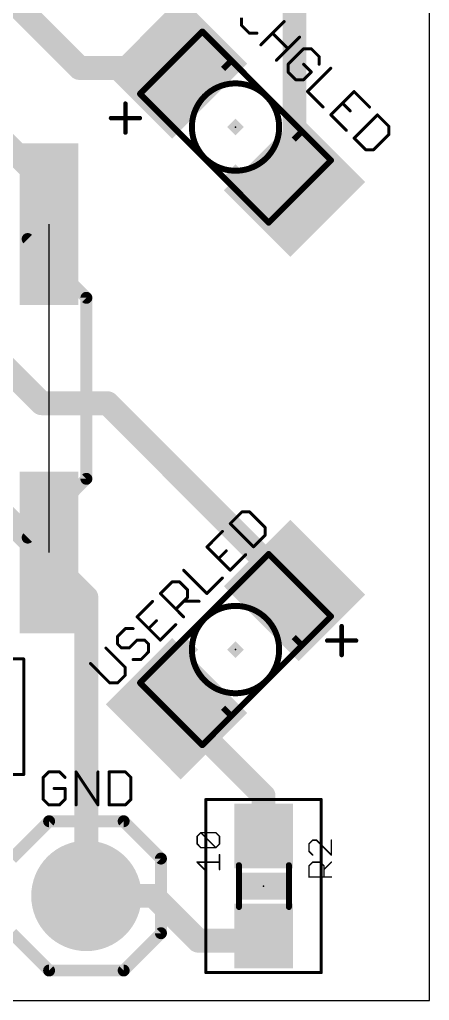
# Model space of a CAD drawing. Extents: x 0 to 16.8, y 0 to 26.7.
# Drawn here: x 9.78 to 16.76, y 0 to 16.69 of the extents above; entities that cross this region are included whole.
import ezdxf

# ---------------------------------------------------------------- set-up
doc = ezdxf.new("R2010")
doc.units = 0
for name, color, linetype in [('1', 22, 'CONTINUOUS'), ('16', 175, 'CONTINUOUS'), ('17', 82, 'CONTINUOUS'), ('19', 53, 'CONTINUOUS'), ('20', 7, 'CONTINUOUS'), ('21', 253, 'CONTINUOUS'), ('23', 7, 'CONTINUOUS'), ('25', 253, 'CONTINUOUS'), ('27', 253, 'CONTINUOUS'), ('39', 22, 'CONTINUOUS'), ('51', 253, 'CONTINUOUS')]:
    doc.layers.add(name, color=color, linetype=linetype)

# ---------------------------------------------------------------- blocks, each defined once
blk = doc.blocks.new('RECT')
blk.add_solid([(-0.5, -0.5), (0.5, -0.5), (-0.5, 0.5), (0.5, 0.5)])
blk = doc.blocks.new('ROUNDP')
at = {"const_width": 0.5}
blk.add_lwpolyline([(0, -0.25, 1), (0, 0.25, 1), (0, -0.25)], format="xyb", dxfattribs=at)

msp = doc.modelspace()

# ---------------------------------------------------------------- linework, layer by layer
at = {"layer": '1', "const_width": 0.4064}
for points in [[(5.842, 18.288), (10.16, 13.97)], [(10.8055, 15.8645), (8.382, 18.288)], [(14.4675, 17.6807), (14.4675, 13.8535)], [(12.4565, 15.8645), (10.8055, 15.8645)], [(10.16, 13.97), (10.16, 13.335)], [(10.16, 13.335), (10.287, 13.208)], [(8.255, 12.065), (10.16, 10.16)], [(10.16, 10.16), (11.282, 10.16)], [(11.282, 10.16), (14.4675, 6.9745)], [(13.9392, 3.4808), (12.4565, 4.9635)], [(13.9392, 2.7948), (13.9392, 3.4808)], [(10.922, 1.778), (12.065, 1.778)], [(12.065, 1.778), (12.827, 1.016)], [(12.827, 1.016), (13.8603, 1.016)], [(13.8603, 1.016), (13.9392, 1.0948)]]:
    msp.add_lwpolyline(points, dxfattribs=at)
at = {"layer": '1', "const_width": 0.2032}
for points in [[(10.8055, 15.9661, 1), (10.8055, 15.7629)], [(10.7337, 15.7927, 1), (10.8773, 15.9363)], [(12.4565, 15.7629, 1), (12.4565, 15.9661)], [(10.2616, 13.97, 1), (10.0584, 13.97)], [(10.0882, 13.8982, 1), (10.2318, 14.0418)], [(14.3659, 13.8535, 1), (14.5691, 13.8535)], [(10.2318, 13.4068, 1), (10.0882, 13.2632)], [(10.0584, 13.335, 1), (10.2616, 13.335)], [(10.2152, 13.1362, 1), (10.3588, 13.2798)], [(10.16, 10.2616, 1), (10.16, 10.0584)], [(11.3538, 10.2318, 1), (11.2102, 10.0882)], [(11.282, 10.0584, 1), (11.282, 10.2616)], [(10.0882, 10.0882, 1), (10.2318, 10.2318)], [(14.3957, 6.9027, 1), (14.5393, 7.0463)], [(12.5283, 5.0353, 1), (12.3847, 4.8917)], [(14.0408, 3.4808, 1), (13.8376, 3.4808)], [(13.8673, 3.409, 1), (14.011, 3.5526)], [(13.8376, 2.7948, 1), (14.0408, 2.7948)], [(10.922, 1.8796, 1), (10.922, 1.6764)], [(12.1368, 1.8498, 1), (11.9932, 1.7062)], [(12.065, 1.6764, 1), (12.065, 1.8796)], [(12.827, 1.1176, 1), (12.827, 0.9144)], [(12.7552, 0.9442, 1), (12.8988, 1.0878)], [(13.7885, 1.0878, 1), (13.9322, 0.9442)], [(13.8603, 0.9144, 1), (13.8603, 1.1176)], [(14.011, 1.023, 1), (13.8673, 1.1667)]]:
    msp.add_lwpolyline(points, format="xyb", dxfattribs=at)
at = {"layer": '16', "const_width": 0.4064}
for points in [[(10.922, 6.858), (7.62, 10.16)], [(10.922, 1.778), (10.922, 6.858)]]:
    msp.add_lwpolyline(points, dxfattribs=at)
at = {"layer": '16', "const_width": 0.2032}
for points in [[(11.0236, 6.858, 1), (10.8204, 6.858)], [(10.8502, 6.7862, 1), (10.9938, 6.9298)], [(10.8204, 1.778, 1), (11.0236, 1.778)]]:
    msp.add_lwpolyline(points, format="xyb", dxfattribs=at)
at = {"layer": '19'}
msp.add_line((10.287, 7.62), (10.287, 13.208), dxfattribs=at)
at = {"layer": '20'}
for p, q in [((16.764, 0), (16.764, 26.67)), ((0, 0), (16.764, 0))]:
    msp.add_line(p, q, dxfattribs=at)
at = {"layer": '21'}
for points, const_width in [([(14.2045, 14.8236, 0.4424), (13.4266, 15.6015)], 0.1016), ([(13.4254, 15.6268, 1), (13.4279, 15.5761)], 0.0508), ([(11.6059, 15.2575, 1), (11.5678, 15.2575)], 0.0381), ([(11.3411, 15.0308, 1), (11.3411, 14.9927)], 0.0381), ([(11.8326, 14.9927, 1), (11.8326, 15.0308)], 0.0381), ([(12.7195, 14.8944, 0.4424), (13.4974, 14.1165)], 0.1016), ([(12.7449, 14.8931, 1), (12.6942, 14.8956)], 0.0508), ([(11.5678, 14.766, 1), (11.6059, 14.766)], 0.0381), ([(14.1791, 14.8249, 1), (14.2298, 14.8224)], 0.0508), ([(13.4986, 14.0912, 1), (13.4961, 14.1419)], 0.0508), ([(10.9728, 11.954, 1), (10.8712, 11.954)], 0.1016), ([(10.8712, 8.874, 1), (10.9728, 8.874)], 0.1016), ([(13.4974, 6.7115, 0.4424), (12.7195, 5.9336)], 0.1016), ([(13.4961, 6.6861, 1), (13.4986, 6.7368)], 0.0508), ([(15.2889, 6.3675, 1), (15.2508, 6.3675)], 0.0381), ([(13.4266, 5.2265, 0.4424), (14.2045, 6.0044)], 0.1016), ([(14.2298, 6.0056, 1), (14.1791, 6.0031)], 0.0508), ([(15.0241, 6.1408, 1), (15.0241, 6.1027)], 0.0381), ([(15.5156, 6.1027, 1), (15.5156, 6.1408)], 0.0381), ([(12.6942, 5.9324, 1), (12.7449, 5.9349)], 0.0508), ([(15.2508, 5.876, 1), (15.2889, 5.876)], 0.0381), ([(13.4279, 5.2519, 1), (13.4254, 5.2012)], 0.0508), ([(10.2786, 3.8994, 1), (10.2786, 3.874)], 0.0254), ([(10.2876, 3.8777, 1), (10.2696, 3.8957)], 0.0254), ([(10.474, 3.8957, 1), (10.4561, 3.8777)], 0.0254), ([(10.465, 3.874, 1), (10.465, 3.8994)], 0.0254), ([(10.7594, 3.8867, 1), (10.734, 3.8867)], 0.0254), ([(10.7573, 3.8937, 1), (10.7361, 3.8796)], 0.0254), ([(11.1323, 3.8867, 1), (11.1069, 3.8867)], 0.0254), ([(11.3207, 3.8867, 1), (11.2953, 3.8867)], 0.0254), ([(11.308, 3.8994, 1), (11.308, 3.874)], 0.0254), ([(11.5966, 3.8957, 1), (11.5787, 3.8777)], 0.0254), ([(11.5877, 3.874, 1), (11.5877, 3.8994)], 0.0254), ([(10.1981, 3.7935, 1), (10.1727, 3.7935)], 0.0254), ([(10.1764, 3.8024, 1), (10.1944, 3.7845)], 0.0254), ([(10.5493, 3.7845, 1), (10.5672, 3.8024)], 0.0254), ([(11.6936, 3.7935, 1), (11.6682, 3.7935)], 0.0254), ([(11.6719, 3.7845, 1), (11.6898, 3.8024)], 0.0254), ([(10.3718, 3.6197, 1), (10.3718, 3.5943)], 0.0254), ([(10.571, 3.607, 1), (10.5456, 3.607)], 0.0254), ([(10.5583, 3.5943, 1), (10.5583, 3.6197)], 0.0254), ([(10.1944, 3.4296, 1), (10.1764, 3.4116)], 0.0254), ([(10.1727, 3.4206, 1), (10.1981, 3.4206)], 0.0254), ([(10.2786, 3.3401, 1), (10.2786, 3.3147)], 0.0254), ([(10.2696, 3.3184, 1), (10.2876, 3.3364)], 0.0254), ([(10.4561, 3.3364, 1), (10.474, 3.3184)], 0.0254), ([(10.465, 3.3147, 1), (10.465, 3.3401)], 0.0254), ([(10.5456, 3.4206, 1), (10.571, 3.4206)], 0.0254), ([(10.5672, 3.4116, 1), (10.5493, 3.4296)], 0.0254), ([(10.734, 3.3274, 1), (10.7594, 3.3274)], 0.0254), ([(11.1069, 3.3274, 1), (11.1323, 3.3274)], 0.0254), ([(11.109, 3.3204, 1), (11.1301, 3.3344)], 0.0254), ([(11.308, 3.3401, 1), (11.308, 3.3147)], 0.0254), ([(11.2953, 3.3274, 1), (11.3207, 3.3274)], 0.0254), ([(11.5787, 3.3364, 1), (11.5966, 3.3184)], 0.0254), ([(11.5877, 3.3147, 1), (11.5877, 3.3401)], 0.0254), ([(11.6682, 3.4206, 1), (11.6936, 3.4206)], 0.0254), ([(11.6898, 3.4116, 1), (11.6719, 3.4296)], 0.0254), ([(10.287, 3.0988, 1), (10.287, 2.9972)], 0.1016), ([(10.3229, 3.0121, 1), (10.2511, 3.0839)], 0.1016), ([(11.5929, 3.0839, 1), (11.5211, 3.0121)], 0.1016), ([(11.557, 2.9972, 1), (11.557, 3.0988)], 0.1016), ([(12.2428, 2.413, 1), (12.1412, 2.413)], 0.1016), ([(12.1561, 2.3771, 1), (12.2279, 2.4489)], 0.1016), ([(12.1412, 1.143, 1), (12.2428, 1.143)], 0.1016), ([(12.2279, 1.1071, 1), (12.1561, 1.1789)], 0.1016), ([(10.287, 0.5588, 1), (10.287, 0.4572)], 0.1016), ([(10.2511, 0.4721, 1), (10.3229, 0.5439)], 0.1016), ([(11.5211, 0.5439, 1), (11.5929, 0.4721)], 0.1016), ([(11.557, 0.4572, 1), (11.557, 0.5588)], 0.1016)]:
    msp.add_lwpolyline(points, format="xyb", dxfattribs=dict(at, const_width=const_width))
for points, const_width in [([(11.5868, 15.2575), (11.5868, 14.766)], 0.0762), ([(11.3411, 15.0117), (11.8326, 15.0117)], 0.0762), ([(10.922, 11.954), (10.922, 8.874)], 0.2032), ([(15.2698, 6.3675), (15.2698, 5.876)], 0.0762), ([(15.0241, 6.1217), (15.5156, 6.1217)], 0.0762), ([(10.2786, 3.8867), (10.1854, 3.7935)], 0.0508), ([(10.465, 3.8867), (10.2786, 3.8867)], 0.0508), ([(10.5583, 3.7935), (10.465, 3.8867)], 0.0508), ([(10.7467, 3.3274), (10.7467, 3.8867)], 0.0508), ([(10.7467, 3.8867), (11.1196, 3.3274)], 0.0508), ([(11.1196, 3.3274), (11.1196, 3.8867)], 0.0508), ([(11.308, 3.8867), (11.308, 3.3274)], 0.0508), ([(11.5877, 3.8867), (11.308, 3.8867)], 0.0508), ([(11.6809, 3.7935), (11.5877, 3.8867)], 0.0508), ([(10.1854, 3.7935), (10.1854, 3.4206)], 0.0508), ([(11.6809, 3.4206), (11.6809, 3.7935)], 0.0508), ([(10.5583, 3.607), (10.3718, 3.607)], 0.0508), ([(10.5583, 3.4206), (10.5583, 3.607)], 0.0508), ([(10.1854, 3.4206), (10.2786, 3.3274)], 0.0508), ([(10.2786, 3.3274), (10.465, 3.3274)], 0.0508), ([(10.465, 3.3274), (10.5583, 3.4206)], 0.0508), ([(11.308, 3.3274), (11.5877, 3.3274)], 0.0508), ([(11.5877, 3.3274), (11.6809, 3.4206)], 0.0508), ([(10.287, 3.048), (9.652, 2.413)], 0.2032), ([(10.287, 3.048), (11.557, 3.048)], 0.2032), ([(11.557, 3.048), (12.192, 2.413)], 0.2032), ([(12.192, 2.413), (12.192, 1.143)], 0.2032), ([(9.652, 1.143), (10.287, 0.508)], 0.2032), ([(12.192, 1.143), (11.557, 0.508)], 0.2032), ([(11.557, 0.508), (10.287, 0.508)], 0.2032)]:
    msp.add_lwpolyline(points, dxfattribs=dict(at, const_width=const_width))
at = {"layer": '23'}
for p in [(13.462, 14.859), (13.462, 5.969), (13.9392, 1.9448)]:
    msp.add_point(p, dxfattribs=at)
at = {"layer": '25'}
for points, const_width in [([(13.5638, 16.721), (13.5638, 16.5891)], 0.0508), ([(13.5638, 16.5891), (13.6957, 16.4573)], 0.0508), ([(13.8948, 16.2581), (14.2903, 16.6536)], 0.0508), ([(13.6957, 16.4573), (13.8275, 16.4573)], 0.0508), ([(14.0926, 16.4559), (14.3562, 16.1922)], 0.0508), ([(14.5539, 16.39), (14.1585, 15.9945)], 0.0508), ([(14.6213, 16.1908), (14.3576, 15.9271)], 0.0508), ([(14.7531, 16.1908), (14.6213, 16.1908)], 0.0508), ([(14.8849, 16.059), (14.7531, 16.1908)], 0.0508), ([(14.8849, 15.9271), (14.8849, 16.059)], 0.0508), ([(14.3576, 15.9271), (14.3576, 15.7953)], 0.0508), ([(14.7531, 15.7953), (14.6213, 15.9271)], 0.0508), ([(15.0841, 15.8598), (14.6886, 15.4643)], 0.0508), ([(14.3576, 15.7953), (14.4895, 15.6635)], 0.0508), ([(14.4895, 15.6635), (14.6213, 15.6635)], 0.0508), ([(14.6213, 15.6635), (14.7531, 15.7953)], 0.0508), ([(14.6886, 15.4643), (14.9523, 15.2007)], 0.0508), ([(15.481, 15.4629), (15.0855, 15.0674)], 0.0508), ([(15.7446, 15.1992), (15.481, 15.4629)], 0.0508), ([(15.2833, 15.2652), (15.4151, 15.1333)], 0.0508), ([(15.0855, 15.0674), (15.3492, 14.8038)], 0.0508), ([(15.8779, 15.066), (15.4824, 14.6705)], 0.0508), ([(16.0756, 14.8683), (15.8779, 15.066)], 0.0508), ([(16.0756, 14.7364), (16.0756, 14.8683)], 0.0508), ([(15.4824, 14.6705), (15.6802, 14.4728)], 0.0508), ([(15.812, 14.4728), (16.0756, 14.7364)], 0.0508), ([(15.6802, 14.4728), (15.812, 14.4728)], 0.0508), ([(13.5704, 8.3101), (13.3727, 8.1124)], 0.0508), ([(13.7023, 8.3101), (13.5704, 8.3101)], 0.0508), ([(13.9659, 8.0465), (13.7023, 8.3101)], 0.0508), ([(13.3727, 8.1124), (13.7682, 7.7169)], 0.0508), ([(13.9659, 7.9147), (13.9659, 8.0465)], 0.0508), ([(13.2394, 7.9791), (12.9758, 7.7155)], 0.0508), ([(13.7682, 7.7169), (13.9659, 7.9147)], 0.0508), ([(12.9758, 7.7155), (13.3713, 7.32)], 0.0508), ([(13.1735, 7.5178), (13.3054, 7.6496)], 0.0508), ([(13.3713, 7.32), (13.6349, 7.5837)], 0.0508), ([(12.5789, 7.3186), (12.9744, 6.9231)], 0.0508), ([(12.9744, 6.9231), (13.238, 7.1868)], 0.0508), ([(12.182, 6.9217), (12.3797, 7.1194)], 0.0508), ([(12.3797, 7.1194), (12.5115, 7.1194)], 0.0508), ([(12.5115, 7.1194), (12.6434, 6.9876)], 0.0508), ([(12.6434, 6.9876), (12.6434, 6.8558)], 0.0508), ([(12.5775, 6.5262), (12.182, 6.9217)], 0.0508), ([(12.6434, 6.8558), (12.4456, 6.658)], 0.0508), ([(12.0487, 6.7884), (11.7851, 6.5248)], 0.0508), ([(12.5775, 6.7899), (12.8411, 6.7899)], 0.0508), ([(11.7851, 6.5248), (12.1806, 6.1293)], 0.0508), ([(11.5859, 6.3256), (11.4541, 6.1938)], 0.0508), ([(11.7177, 6.3256), (11.5859, 6.3256)], 0.0508), ([(11.9828, 6.3271), (12.1146, 6.4589)], 0.0508), ([(12.1806, 6.1293), (12.4442, 6.393)], 0.0508), ([(11.4541, 6.1938), (11.4541, 6.062)], 0.0508), ([(11.5845, 5.6651), (11.2549, 5.9946)], 0.0508), ([(11.4541, 6.062), (11.52, 5.9961)], 0.0508), ([(11.52, 5.9961), (11.6518, 5.9961)], 0.0508), ([(11.6518, 5.9961), (11.7837, 6.1279)], 0.0508), ([(11.7837, 6.1279), (11.9155, 6.1279)], 0.0508), ([(11.9155, 6.1279), (11.9814, 6.062)], 0.0508), ([(11.9814, 6.062), (11.9814, 5.9301)], 0.0508), ([(11.9814, 5.9301), (11.8496, 5.7983)], 0.0508), ([(10.9913, 5.731), (11.3208, 5.4014)], 0.0508), ([(11.5845, 5.5332), (11.5845, 5.6651)], 0.0508), ([(11.8496, 5.7983), (11.7177, 5.7983)], 0.0508), ([(11.4527, 5.4014), (11.5845, 5.5332)], 0.0508), ([(11.3208, 5.4014), (11.4527, 5.4014)], 0.0508), ([(14.7771, 2.7265), (14.7136, 2.663)], 0.0254), ([(14.7136, 2.663), (14.7136, 2.5359)], 0.0254), ([(14.8407, 2.7265), (14.7771, 2.7265)], 0.0254), ([(15.0949, 2.4723), (14.8407, 2.7265)], 0.0254), ([(15.0949, 2.7265), (15.0949, 2.4723)], 0.0254), ([(14.7136, 2.5359), (14.7771, 2.4723)], 0.0254), ([(14.7136, 2.2888), (14.7771, 2.3523)], 0.0254), ([(14.7771, 2.3523), (14.9042, 2.3523)], 0.0254), ([(14.9042, 2.3523), (14.9678, 2.2888)], 0.0254), ([(14.9678, 2.2252), (15.0949, 2.3523)], 0.0254), ([(14.7136, 2.0981), (14.7136, 2.2888)], 0.0254), ([(14.9678, 2.2888), (14.9678, 2.0981)], 0.0254), ([(15.0949, 2.0981), (14.7136, 2.0981)], 0.0254)]:
    msp.add_lwpolyline(points, dxfattribs=dict(at, const_width=const_width))
for points, const_width in [([(13.5728, 16.5981, 1), (13.5548, 16.5802)], 0.0254), ([(13.5511, 16.5891, 1), (13.5765, 16.5891)], 0.0254), ([(14.2993, 16.6446, 1), (14.2813, 16.6626)], 0.0254), ([(13.6957, 16.47, 1), (13.6957, 16.4446)], 0.0254), ([(13.6867, 16.4483, 1), (13.7046, 16.4663)], 0.0254), ([(13.8275, 16.4446, 1), (13.8275, 16.47)], 0.0254), ([(14.1015, 16.4649, 1), (14.0836, 16.4469)], 0.0254), ([(14.5629, 16.381, 1), (14.545, 16.3989)], 0.0254), ([(13.8858, 16.2671, 1), (13.9038, 16.2492)], 0.0254), ([(14.3472, 16.1833, 1), (14.3652, 16.2012)], 0.0254), ([(14.6213, 16.2035, 1), (14.6213, 16.1781)], 0.0254), ([(14.6303, 16.1818, 1), (14.6123, 16.1998)], 0.0254), ([(14.7621, 16.1998, 1), (14.7441, 16.1818)], 0.0254), ([(14.7531, 16.1781, 1), (14.7531, 16.2035)], 0.0254), ([(14.8976, 16.059, 1), (14.8722, 16.059)], 0.0254), ([(14.8759, 16.05, 1), (14.8939, 16.0679)], 0.0254), ([(14.1495, 16.0035, 1), (14.1674, 15.9855)], 0.0254), ([(14.3703, 15.9271, 1), (14.3449, 15.9271)], 0.0254), ([(14.3487, 15.9361, 1), (14.3666, 15.9182)], 0.0254), ([(14.6303, 15.9361, 1), (14.6123, 15.9182)], 0.0254), ([(14.8722, 15.9271, 1), (14.8976, 15.9271)], 0.0254), ([(15.0931, 15.8508, 1), (15.0751, 15.8688)], 0.0254), ([(14.3449, 15.7953, 1), (14.3703, 15.7953)], 0.0254), ([(14.3666, 15.8043, 1), (14.3487, 15.7863)], 0.0254), ([(14.4895, 15.6762, 1), (14.4895, 15.6508)], 0.0254), ([(14.6213, 15.6508, 1), (14.6213, 15.6762)], 0.0254), ([(14.7621, 15.7863, 1), (14.7441, 15.8043)], 0.0254), ([(14.7441, 15.7863, 1), (14.7621, 15.8043)], 0.0254), ([(14.4805, 15.6545, 1), (14.4984, 15.6725)], 0.0254), ([(14.6123, 15.6725, 1), (14.6303, 15.6545)], 0.0254), ([(14.6976, 15.4733, 1), (14.6796, 15.4554)], 0.0254), ([(14.6796, 15.4733, 1), (14.6976, 15.4554)], 0.0254), ([(15.49, 15.4719, 1), (15.472, 15.4539)], 0.0254), ([(15.49, 15.4539, 1), (15.472, 15.4719)], 0.0254), ([(14.9433, 15.1917, 1), (14.9613, 15.2097)], 0.0254), ([(15.2922, 15.2741, 1), (15.2743, 15.2562)], 0.0254), ([(15.7357, 15.1903, 1), (15.7536, 15.2082)], 0.0254), ([(15.0945, 15.0764, 1), (15.0766, 15.0584)], 0.0254), ([(15.0766, 15.0764, 1), (15.0945, 15.0584)], 0.0254), ([(15.4061, 15.1244, 1), (15.4241, 15.1423)], 0.0254), ([(15.8869, 15.075, 1), (15.8689, 15.057)], 0.0254), ([(15.8869, 15.057, 1), (15.8689, 15.075)], 0.0254), ([(16.0883, 14.8683, 1), (16.0629, 14.8683)], 0.0254), ([(16.0667, 14.8593, 1), (16.0846, 14.8772)], 0.0254), ([(15.3402, 14.7948, 1), (15.3582, 14.8128)], 0.0254), ([(15.4914, 14.6795, 1), (15.4735, 14.6615)], 0.0254), ([(15.4735, 14.6795, 1), (15.4914, 14.6615)], 0.0254), ([(16.0629, 14.7364, 1), (16.0883, 14.7364)], 0.0254), ([(16.0846, 14.7274, 1), (16.0667, 14.7454)], 0.0254), ([(15.6802, 14.4855, 1), (15.6802, 14.4601)], 0.0254), ([(15.6712, 14.4638, 1), (15.6891, 14.4818)], 0.0254), ([(15.803, 14.4818, 1), (15.821, 14.4638)], 0.0254), ([(15.812, 14.4601, 1), (15.812, 14.4855)], 0.0254), ([(13.5704, 8.3228, 1), (13.5704, 8.2974)], 0.0254), ([(13.5794, 8.3012, 1), (13.5615, 8.3191)], 0.0254), ([(13.7112, 8.3191, 1), (13.6933, 8.3012)], 0.0254), ([(13.7023, 8.2974, 1), (13.7023, 8.3228)], 0.0254), ([(13.3817, 8.1214, 1), (13.3637, 8.1034)], 0.0254), ([(13.3637, 8.1214, 1), (13.3817, 8.1034)], 0.0254), ([(13.9786, 8.0465, 1), (13.9532, 8.0465)], 0.0254), ([(13.9569, 8.0375, 1), (13.9749, 8.0555)], 0.0254), ([(13.2484, 7.9702, 1), (13.2305, 7.9881)], 0.0254), ([(13.9532, 7.9147, 1), (13.9786, 7.9147)], 0.0254), ([(13.9749, 7.9057, 1), (13.9569, 7.9236)], 0.0254), ([(12.9848, 7.7245, 1), (12.9668, 7.7065)], 0.0254), ([(12.9668, 7.7245, 1), (12.9848, 7.7065)], 0.0254), ([(13.7592, 7.7259, 1), (13.7771, 7.708)], 0.0254), ([(13.7592, 7.708, 1), (13.7771, 7.7259)], 0.0254), ([(13.1646, 7.5267, 1), (13.1825, 7.5088)], 0.0254), ([(13.3143, 7.6406, 1), (13.2964, 7.6586)], 0.0254), ([(13.6439, 7.5747, 1), (13.6259, 7.5927)], 0.0254), ([(12.5879, 7.3276, 1), (12.5699, 7.3096)], 0.0254), ([(13.247, 7.1778, 1), (13.229, 7.1957)], 0.0254), ([(13.3623, 7.329, 1), (13.3802, 7.311)], 0.0254), ([(13.3623, 7.311, 1), (13.3802, 7.329)], 0.0254), ([(12.3797, 7.1321, 1), (12.3797, 7.1067)], 0.0254), ([(12.3887, 7.1104, 1), (12.3707, 7.1284)], 0.0254), ([(12.5205, 7.1284, 1), (12.5026, 7.1104)], 0.0254), ([(12.5115, 7.1067, 1), (12.5115, 7.1321)], 0.0254), ([(12.6561, 6.9876, 1), (12.6307, 6.9876)], 0.0254), ([(12.6344, 6.9786, 1), (12.6523, 6.9966)], 0.0254), ([(12.191, 6.9307, 1), (12.173, 6.9127)], 0.0254), ([(12.173, 6.9307, 1), (12.191, 6.9127)], 0.0254), ([(12.6307, 6.8558, 1), (12.6561, 6.8558)], 0.0254), ([(12.6523, 6.8468, 1), (12.6344, 6.8648)], 0.0254), ([(12.9654, 6.9321, 1), (12.9833, 6.9141)], 0.0254), ([(12.9654, 6.9141, 1), (12.9833, 6.9321)], 0.0254), ([(12.0577, 6.7794, 1), (12.0398, 6.7974)], 0.0254), ([(12.4367, 6.667, 1), (12.4546, 6.6491)], 0.0254), ([(12.5775, 6.8026, 1), (12.5775, 6.7772)], 0.0254), ([(12.8411, 6.7772, 1), (12.8411, 6.8026)], 0.0254), ([(11.7941, 6.5338, 1), (11.7761, 6.5158)], 0.0254), ([(11.7761, 6.5338, 1), (11.7941, 6.5158)], 0.0254), ([(12.5685, 6.5172, 1), (12.5864, 6.5352)], 0.0254), ([(11.5859, 6.3383, 1), (11.5859, 6.3129)], 0.0254), ([(11.5949, 6.3166, 1), (11.5769, 6.3346)], 0.0254), ([(11.7177, 6.3129, 1), (11.7177, 6.3383)], 0.0254), ([(11.9738, 6.336, 1), (11.9918, 6.3181)], 0.0254), ([(12.1236, 6.4499, 1), (12.1057, 6.4679)], 0.0254), ([(12.4532, 6.384, 1), (12.4352, 6.4019)], 0.0254), ([(11.4668, 6.1938, 1), (11.4414, 6.1938)], 0.0254), ([(11.4451, 6.2028, 1), (11.4631, 6.1848)], 0.0254), ([(11.2639, 6.0036, 1), (11.2459, 5.9856)], 0.0254), ([(11.4631, 6.0709, 1), (11.4451, 6.053)], 0.0254), ([(11.4414, 6.062, 1), (11.4668, 6.062)], 0.0254), ([(11.52, 6.0088, 1), (11.52, 5.9834)], 0.0254), ([(11.511, 5.9871, 1), (11.529, 6.005)], 0.0254), ([(11.6428, 6.005, 1), (11.6608, 5.9871)], 0.0254), ([(11.6518, 5.9834, 1), (11.6518, 6.0088)], 0.0254), ([(11.7837, 6.1406, 1), (11.7837, 6.1152)], 0.0254), ([(11.7926, 6.1189, 1), (11.7747, 6.1369)], 0.0254), ([(11.9245, 6.1369, 1), (11.9065, 6.1189)], 0.0254), ([(11.9155, 6.1152, 1), (11.9155, 6.1406)], 0.0254), ([(11.9941, 6.062, 1), (11.9687, 6.062)], 0.0254), ([(11.9724, 6.053, 1), (11.9904, 6.0709)], 0.0254), ([(12.1716, 6.1383, 1), (12.1895, 6.1203)], 0.0254), ([(12.1716, 6.1203, 1), (12.1895, 6.1383)], 0.0254), ([(11.9687, 5.9301, 1), (11.9941, 5.9301)], 0.0254), ([(11.9904, 5.9212, 1), (11.9724, 5.9391)], 0.0254), ([(11.0003, 5.74, 1), (10.9823, 5.722)], 0.0254), ([(11.5972, 5.6651, 1), (11.5718, 5.6651)], 0.0254), ([(11.5755, 5.6561, 1), (11.5935, 5.674)], 0.0254), ([(11.7177, 5.811, 1), (11.7177, 5.7856)], 0.0254), ([(11.8406, 5.8073, 1), (11.8585, 5.7893)], 0.0254), ([(11.8496, 5.7856, 1), (11.8496, 5.811)], 0.0254), ([(11.5718, 5.5332, 1), (11.5972, 5.5332)], 0.0254), ([(11.5935, 5.5243, 1), (11.5755, 5.5422)], 0.0254), ([(11.3208, 5.4141, 1), (11.3208, 5.3887)], 0.0254), ([(11.3119, 5.3924, 1), (11.3298, 5.4104)], 0.0254), ([(11.4437, 5.4104, 1), (11.4616, 5.3924)], 0.0254), ([(11.4527, 5.3887, 1), (11.4527, 5.4141)], 0.0254), ([(14.7199, 2.663, 1), (14.7072, 2.663)], 0.0127), ([(14.7091, 2.6675, 1), (14.718, 2.6585)], 0.0127), ([(14.7771, 2.7329, 1), (14.7771, 2.7202)], 0.0127), ([(14.7816, 2.7221, 1), (14.7726, 2.731)], 0.0127), ([(14.8452, 2.731, 1), (14.8362, 2.7221)], 0.0127), ([(14.8407, 2.7202, 1), (14.8407, 2.7329)], 0.0127), ([(15.1012, 2.7265, 1), (15.0885, 2.7265)], 0.0127), ([(14.718, 2.5404, 1), (14.7091, 2.5314)], 0.0127), ([(14.7072, 2.5359, 1), (14.7199, 2.5359)], 0.0127), ([(14.7771, 2.3587, 1), (14.7771, 2.346)], 0.0127), ([(14.7726, 2.4678, 1), (14.7816, 2.4768)], 0.0127), ([(14.7816, 2.3478, 1), (14.7726, 2.3568)], 0.0127), ([(14.9087, 2.3568, 1), (14.8997, 2.3478)], 0.0127), ([(14.9042, 2.346, 1), (14.9042, 2.3587)], 0.0127), ([(15.0885, 2.4723, 1), (15.1012, 2.4723)], 0.0127), ([(15.0904, 2.4678, 1), (15.0994, 2.4768)], 0.0127), ([(15.0994, 2.3478, 1), (15.0904, 2.3568)], 0.0127), ([(14.7199, 2.2888, 1), (14.7072, 2.2888)], 0.0127), ([(14.7091, 2.2933, 1), (14.718, 2.2843)], 0.0127), ([(14.9741, 2.2888, 1), (14.9614, 2.2888)], 0.0127), ([(14.9633, 2.2297, 1), (14.9723, 2.2207)], 0.0127), ([(14.9633, 2.2843, 1), (14.9723, 2.2933)], 0.0127), ([(14.7136, 2.1045, 1), (14.7136, 2.0918)], 0.0127), ([(14.7072, 2.0981, 1), (14.7199, 2.0981)], 0.0127), ([(14.9614, 2.0981, 1), (14.9741, 2.0981)], 0.0127), ([(15.0949, 2.0918, 1), (15.0949, 2.1045)], 0.0127)]:
    msp.add_lwpolyline(points, format="xyb", dxfattribs=dict(at, const_width=const_width))
at = {"layer": '27', "const_width": 0.0254}
for points in [[(12.8086, 2.79), (12.8721, 2.8535)], [(12.8721, 2.8535), (13.1263, 2.8535)], [(13.1263, 2.5993), (12.8721, 2.8535)], [(13.1263, 2.8535), (13.1899, 2.79)], [(12.8086, 2.6629), (12.8086, 2.79)], [(12.8721, 2.5993), (12.8086, 2.6629)], [(13.1899, 2.6629), (13.1263, 2.5993)], [(13.1899, 2.79), (13.1899, 2.6629)], [(13.1263, 2.5993), (12.8721, 2.5993)], [(12.9357, 2.2251), (12.8086, 2.3522)], [(12.8086, 2.3522), (13.1899, 2.3522)], [(13.1899, 2.2251), (13.1899, 2.4793)]]:
    msp.add_lwpolyline(points, dxfattribs=at)
at = {"layer": '27', "const_width": 0.0127}
for points in [[(12.8721, 2.8599, 1), (12.8721, 2.8472)], [(12.8766, 2.858, 1), (12.8676, 2.8491)], [(12.8766, 2.8491, 1), (12.8676, 2.858)], [(13.1308, 2.858, 1), (13.1218, 2.8491)], [(13.1263, 2.8472, 1), (13.1263, 2.8599)], [(12.8149, 2.79, 1), (12.8022, 2.79)], [(12.8041, 2.7945, 1), (12.813, 2.7855)], [(12.813, 2.6674, 1), (12.8041, 2.6584)], [(13.1962, 2.79, 1), (13.1835, 2.79)], [(13.1854, 2.7855, 1), (13.1944, 2.7945)], [(13.1944, 2.6584, 1), (13.1854, 2.6674)], [(12.8022, 2.6629, 1), (12.8149, 2.6629)], [(12.8721, 2.6057, 1), (12.8721, 2.593)], [(12.8676, 2.5948, 1), (12.8766, 2.6038)], [(13.1218, 2.6038, 1), (13.1308, 2.5948)], [(13.1218, 2.5948, 1), (13.1308, 2.6038)], [(13.1263, 2.593, 1), (13.1263, 2.6057)], [(13.1835, 2.6629, 1), (13.1962, 2.6629)], [(12.813, 2.3567, 1), (12.8041, 2.3477)], [(12.8086, 2.3586, 1), (12.8086, 2.3459)], [(13.1962, 2.4793, 1), (13.1835, 2.4793)], [(13.1899, 2.3459, 1), (13.1899, 2.3586)], [(12.9312, 2.2206, 1), (12.9402, 2.2296)], [(13.1835, 2.2251, 1), (13.1962, 2.2251)]]:
    msp.add_lwpolyline(points, format="xyb", dxfattribs=at)
at = {"layer": '39', "const_width": 0.0508}
for points in [[(6.909, 5.809), (9.855, 5.809)], [(9.855, 5.809), (9.855, 3.843)], [(9.855, 3.843), (6.909, 3.843)], [(12.9562, 0.4718), (12.9562, 3.4178)], [(12.9562, 3.4178), (14.9222, 3.4178)], [(14.9222, 3.4178), (14.9222, 0.4718)], [(14.9222, 0.4718), (12.9562, 0.4718)]]:
    msp.add_lwpolyline(points, dxfattribs=at)
at = {"layer": '39', "const_width": 0.0254}
for points in [[(9.8677, 5.809, 1), (9.8423, 5.809)], [(9.855, 5.7963, 1), (9.855, 5.8217)], [(9.8423, 3.843, 1), (9.8677, 3.843)], [(9.855, 3.8303, 1), (9.855, 3.8557)], [(12.9689, 3.4178, 1), (12.9435, 3.4178)], [(12.9562, 3.4305, 1), (12.9562, 3.4051)], [(14.9349, 3.4178, 1), (14.9095, 3.4178)], [(14.9222, 3.4051, 1), (14.9222, 3.4305)], [(12.9562, 0.4845, 1), (12.9562, 0.4591)], [(12.9435, 0.4718, 1), (12.9689, 0.4718)], [(14.9095, 0.4718, 1), (14.9349, 0.4718)], [(14.9222, 0.4591, 1), (14.9222, 0.4845)]]:
    msp.add_lwpolyline(points, format="xyb", dxfattribs=at)
at = {"layer": '51'}
for points, const_width in [([(11.8357, 15.4247), (12.8963, 16.4853)], 0.1016), ([(12.8963, 16.4853), (15.0883, 14.2933)], 0.1016), ([(14.0277, 13.2327), (11.8357, 15.4247)], 0.1016), ([(15.0883, 14.2933), (14.0277, 13.2327)], 0.1016), ([(9.922, 12.954), (10.922, 11.954)], 0.2032), ([(10.922, 8.874), (9.922, 7.874)], 0.2032), ([(11.8357, 5.4033), (14.0277, 7.5953)], 0.1016), ([(14.0277, 7.5953), (15.0883, 6.5347)], 0.1016), ([(15.0883, 6.5347), (12.8963, 4.3427)], 0.1016), ([(12.8963, 4.3427), (11.8357, 5.4033)], 0.1016), ([(13.5202, 2.3008), (13.5202, 1.5888)], 0.1016), ([(14.3712, 2.3008), (14.3712, 1.5888)], 0.1016)]:
    msp.add_lwpolyline(points, dxfattribs=dict(at, const_width=const_width))
for points, const_width in [([(12.9143, 16.5033, 1), (12.8784, 16.4674)], 0.0508), ([(12.9143, 16.4674, 1), (12.8784, 16.5033)], 0.0508), ([(13.4266, 15.6015, 0.3866), (12.7195, 14.8944)], 0.1016), ([(13.4279, 15.5761, 1), (13.4254, 15.6268)], 0.0508), ([(11.8536, 15.4426, 1), (11.8177, 15.4067)], 0.0508), ([(11.8177, 15.4426, 1), (11.8536, 15.4067)], 0.0508), ([(12.6942, 14.8956, 1), (12.7449, 14.8931)], 0.0508), ([(13.4974, 14.1165, 0.3866), (14.2045, 14.8236)], 0.1016), ([(14.2298, 14.8224, 1), (14.1791, 14.8249)], 0.0508), ([(15.1063, 14.2754, 1), (15.0704, 14.3113)], 0.0508), ([(15.0704, 14.2754, 1), (15.1063, 14.3113)], 0.0508), ([(13.4961, 14.1419, 1), (13.4986, 14.0912)], 0.0508), ([(14.0097, 13.2506, 1), (14.0456, 13.2147)], 0.0508), ([(14.0097, 13.2147, 1), (14.0456, 13.2506)], 0.0508), ([(9.9579, 12.9899, 1), (9.8861, 12.9181)], 0.1016), ([(10.8861, 11.9181, 1), (10.9579, 11.9899)], 0.1016), ([(10.9579, 8.8381, 1), (10.8861, 8.9099)], 0.1016), ([(9.8861, 7.9099, 1), (9.9579, 7.8381)], 0.1016), ([(14.0456, 7.6133, 1), (14.0097, 7.5774)], 0.0508), ([(14.0456, 7.5774, 1), (14.0097, 7.6133)], 0.0508), ([(14.2045, 6.0044, 0.3866), (13.4974, 6.7115)], 0.1016), ([(13.4986, 6.7368, 1), (13.4961, 6.6861)], 0.0508), ([(15.1063, 6.5167, 1), (15.0704, 6.5526)], 0.0508), ([(15.0704, 6.5167, 1), (15.1063, 6.5526)], 0.0508), ([(14.1791, 6.0031, 1), (14.2298, 6.0056)], 0.0508), ([(12.7195, 5.9336, 0.3866), (13.4266, 5.2265)], 0.1016), ([(12.7449, 5.9349, 1), (12.6942, 5.9324)], 0.0508), ([(11.8536, 5.4213, 1), (11.8177, 5.3854)], 0.0508), ([(11.8177, 5.4213, 1), (11.8536, 5.3854)], 0.0508), ([(13.4254, 5.2012, 1), (13.4279, 5.2519)], 0.0508), ([(12.8784, 4.3606, 1), (12.9143, 4.3247)], 0.0508), ([(12.8784, 4.3247, 1), (12.9143, 4.3606)], 0.0508), ([(13.5456, 2.3008, 1), (13.4948, 2.3008)], 0.0508), ([(14.3966, 2.3008, 1), (14.3458, 2.3008)], 0.0508), ([(13.4948, 1.5888, 1), (13.5456, 1.5888)], 0.0508), ([(14.3458, 1.5888, 1), (14.3966, 1.5888)], 0.0508)]:
    msp.add_lwpolyline(points, format="xyb", dxfattribs=dict(at, const_width=const_width))

# ---------------------------------------------------------------- block references
at = {"layer": '1', "xscale": 1.6, "yscale": 1.803}
for p, rotation in [((12.4565, 15.8645), 315), ((14.4675, 13.8535), 315), ((14.4675, 6.9745), 225), ((12.4565, 4.9635), 225)]:
    msp.add_blockref('RECT', p, dxfattribs=dict(at, rotation=rotation))
at = {"layer": '1', "yscale": 2.75}
for p in [(10.287, 13.208), (10.287, 7.62)]:
    msp.add_blockref('RECT', p, dxfattribs=at)
at = {"layer": '1', "xscale": 1.1, "rotation": 270}
for p in [(13.9392, 2.7948), (13.9392, 1.0948)]:
    msp.add_blockref('RECT', p, dxfattribs=at)
at = {"layer": '17', "xscale": 1.8796, "yscale": 1.8796, "rotation": 90}
msp.add_blockref('ROUNDP', (10.922, 1.778), dxfattribs=at)
msp.add_blockref('ROUNDP', (10.922, 1.778), dxfattribs=at)
at = {"layer": '21'}
for p, xscale, yscale, rotation in [((13.462, 14.859), 0.2, 0.2, 315), ((13.4266, 14.0812), 0.15, 0.25, 315), ((12.6842, 6.0044), 0.15, 0.25, 225), ((13.462, 5.969), 0.2, 0.2, 225), ((13.9392, 1.9448), 0.4572, 0.762, 270)]:
    msp.add_blockref('RECT', p, dxfattribs=dict(at, xscale=xscale, yscale=yscale, rotation=rotation))
at = {"layer": '51'}
for p, xscale, yscale, rotation in [((13.3029, 15.902), 0.1, 0.15, 315), ((12.7902, 15.3893), 0.1, 1.2, 315), ((14.505, 14.6999), 0.1, 0.15, 315), ((13.9923, 14.1872), 0.1, 1.2, 315), ((13.4974, 14.0105), 0.35, 0.25, 315), ((13.9923, 6.6408), 0.1, 1.2, 225), ((14.505, 6.1281), 0.1, 0.15, 225), ((12.6135, 5.9336), 0.35, 0.25, 225), ((12.7902, 5.4387), 0.1, 1.2, 225), ((13.3029, 4.926), 0.1, 0.15, 225), ((13.9443, 2.533), 0.5001, 0.95, 270), ((13.9443, 1.3646), 0.5001, 0.95, 270)]:
    msp.add_blockref('RECT', p, dxfattribs=dict(at, xscale=xscale, yscale=yscale, rotation=rotation))
at = {"layer": '51', "xscale": 0.508, "yscale": 0.508}
msp.add_blockref('RECT', (10.922, 1.778), dxfattribs=at)

doc.saveas('drawing.dxf')
